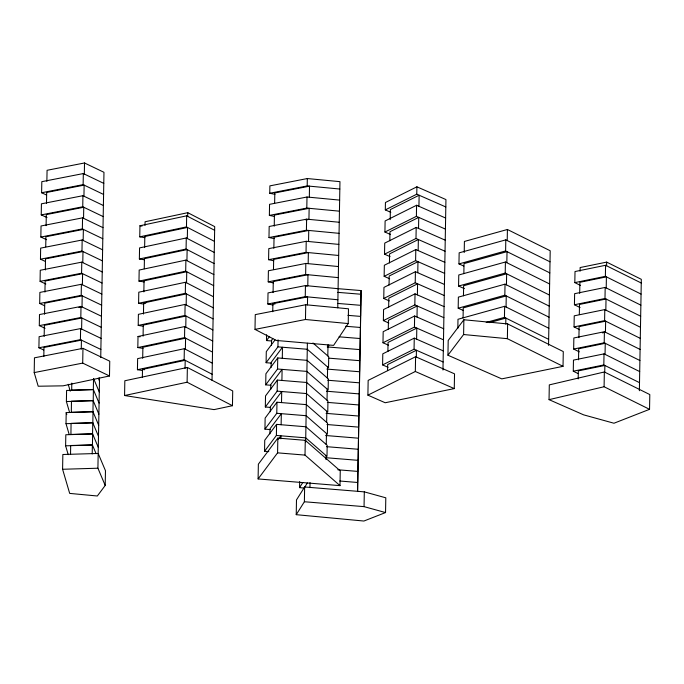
<?xml version="1.0" encoding="UTF-8"?>
<svg xmlns="http://www.w3.org/2000/svg" width="684" height="684" viewBox="0 0 684 684"><rect width="100%" height="100%" fill="white"/><g stroke="black" fill="none" stroke-linecap="round" stroke-linejoin="round"><path stroke-width="1.03" d="M357.621 491.317L357.715 482.485L339.734 481.014M357.8 482.015L357.912 471.413L337.81 469.771M357.988 470.943L358.108 460.341L326.371 457.741M358.185 459.87L358.296 449.268L326.559 446.669M358.382 448.798L358.493 438.196L325.695 435.511M358.57 437.726L358.69 427.124L326.952 424.525M358.767 426.654L358.878 416.052L326.088 413.367M358.955 415.581L359.074 404.979L327.337 402.38M359.151 404.509L359.262 393.907L326.473 391.222M359.348 393.437L359.459 382.835L327.721 380.236M359.536 382.365L359.656 371.763L326.858 369.078M359.733 371.292L359.844 360.69L329.166 358.177M359.921 360.22L360.041 349.618L327.243 346.933M360.117 349.148L360.229 338.546L339.076 336.81M360.314 338.076L360.425 327.465L345.617 326.259M360.502 327.003L360.622 316.393L347.925 315.358M360.699 315.923L360.81 305.321L337.537 303.422M360.887 304.85L361.067 290.563L337.793 288.657M34.2 372.592L34.456 357.826L82.961 348.336L109.748 361.203L109.491 375.969L63.056 385.836L38.201 386.229L34.2 372.592L82.704 363.101L109.491 375.969M43.725 349.977L38.911 347.771L39.108 336.699L80.618 328.577L101.07 338.4M45.076 328.277L39.296 325.627L39.492 314.554L81.003 306.432L101.463 316.256M44.503 305.688L39.689 303.482L39.877 292.41L81.387 284.287L101.848 294.111M45.845 283.988L40.074 281.338L40.262 270.266L81.781 262.143L102.232 271.958M45.272 261.399L40.459 259.193L40.655 248.121L82.165 239.99L102.617 249.814M46.623 239.699L40.843 237.049L41.04 225.977L82.55 217.845L103.002 227.669M47.008 217.555L41.228 214.896L41.425 203.823L82.935 195.701L103.395 205.525M46.435 194.966L41.621 192.751L41.809 181.679L83.328 173.556L103.78 183.38M43.819 356.518L43.973 347.455L81.43 340.128L81.268 349.191M44.169 336.383L44.366 325.31L81.815 317.983L81.618 329.055M44.554 314.238L44.751 303.166L82.2 295.839L82.012 306.911L78.891 307.518M44.939 292.094L45.135 281.021L82.584 273.694L82.396 284.766M45.332 269.949L45.52 258.877L82.978 251.55L82.781 262.622M45.734 246.796L45.905 236.732L83.362 229.405L83.166 240.477M46.102 225.66L46.298 214.588L83.747 207.261L83.551 218.333M46.486 203.516L46.683 192.443L84.132 185.116L83.944 196.188M46.871 181.371L47.068 170.299L84.517 162.972L103.968 172.308L100.736 357.527M62.595 469.267L62.851 454.501L98.171 453.458L105.464 470.695L105.208 485.452L97.333 495.994L69.683 493.403L62.595 469.267L97.915 468.215L105.208 485.452M65.621 445.823L65.818 434.75L92.631 433.955L92.443 445.027L65.621 445.823L68.22 454.672M66.006 423.678L66.203 412.606L93.015 411.811L92.827 422.883L66.006 423.678L69.187 434.494M66.391 401.534L66.587 390.461L93.409 389.666L93.212 400.738L66.391 401.534L69.571 412.349M70.529 454.569L70.683 445.515L92.374 444.874L96.093 453.672M70.922 434.596L71.068 423.362L92.759 422.721L98.513 436.324M71.316 412.452L71.461 401.217L93.144 400.576L98.898 414.179M71.7 390.308L71.777 383.1M100.881 349.473L80.421 339.649L80.618 328.577M101.266 327.328L80.815 317.504L81.003 306.432M101.651 305.184L81.199 295.36L81.387 284.287M102.036 283.031L81.584 273.215L81.781 262.143M102.429 260.886L81.969 251.062L82.165 239.99M102.814 238.742L82.362 228.918L82.55 217.845M103.198 216.597L82.747 206.773L82.935 195.701M103.583 194.453L83.132 184.629L83.328 173.556M84.329 174.044L84.517 162.972M82.704 363.101L82.961 348.336M92.212 453.928L92.374 444.874M98.316 447.396L92.562 433.801L92.759 422.721M98.701 425.251L92.947 411.648L93.144 400.576M99.086 403.107L93.34 389.504L93.528 378.432M97.915 468.215L99.531 377.936M124.573 395.523L124.83 380.766L187.365 367.47L232.714 390.94L232.457 405.706L214.058 409.613L124.573 395.523L187.108 382.228L232.457 405.706M142.64 370.523L137.433 369.702L137.629 358.63L184.347 348.695L212.322 363.178M143.024 348.378L137.817 347.558L138.014 336.485L184.731 326.55L212.707 341.034M143.409 326.234L138.211 325.413L138.399 314.341L185.116 304.406L213.092 318.889M143.802 304.089L138.595 303.268L138.784 292.196L185.501 282.261L213.476 296.745M144.187 281.945L138.98 281.124L139.177 270.052L185.886 260.117L213.861 274.6M144.572 259.8L139.365 258.979L139.562 247.907L186.279 237.972L214.254 252.447M144.957 237.656L139.75 236.835L139.946 225.763L186.664 215.828L214.639 230.303M142.357 377.44L142.494 369.394L185.193 360.314L185.056 368.368M142.691 358.322L142.888 347.25L185.578 338.17L185.39 349.242M143.076 336.177L143.272 325.097L185.971 316.025L185.774 327.097M143.46 314.024L143.657 302.952L186.356 293.881L186.159 304.953M143.854 291.88L144.042 280.808L186.741 271.736L186.544 282.808M144.256 268.735L144.427 258.663L187.125 249.583L186.937 260.655M144.623 247.591L144.82 236.519L187.519 227.439L187.322 238.511M145.008 225.446L145.076 221.761L187.775 212.681L214.699 226.618L212.023 380.287M212.125 374.251L184.15 359.767L184.347 348.695M212.51 352.106L184.535 337.622L184.731 326.55M212.895 329.962L184.919 315.478L185.116 304.406M213.288 307.817L185.313 293.333L185.501 282.261M213.673 285.673L185.697 271.189L185.886 260.117M214.058 263.528L186.082 249.044L186.279 237.972M214.443 241.375L186.467 226.9L186.664 215.828M187.707 216.366L187.775 212.681M187.108 382.228L187.365 367.47M254.995 329.389L255.26 314.623L305.731 304.748L348.481 308.8L348.224 323.566L333.595 345.386L276.421 340.47L254.995 329.389L305.474 319.505L348.224 323.566M258.099 478.937L258.364 464.171L277.841 438.093L305.269 440.334L340.256 470.874L339.999 485.631L258.099 478.937L277.584 452.851L277.841 438.093M264.554 451.286L264.742 440.214L276.584 424.371L305.928 426.773L327.183 445.327L326.986 456.399L305.731 437.846L276.387 435.443L264.554 451.286L268.786 451.637M264.939 429.142L265.136 418.069L276.969 402.226L306.312 404.629L327.568 423.182L327.371 434.254L306.116 415.701L276.781 413.298L264.939 429.142L270.231 429.578M265.324 406.997L265.52 395.925L277.353 380.082L306.697 382.484L327.952 401.038L327.756 412.11L306.5 393.557L277.165 391.154L265.324 406.997L270.616 407.433M265.708 384.853L265.905 373.78L277.747 357.937L307.082 360.34L328.337 378.893L328.149 389.966L306.894 371.412L277.55 369.009L265.708 384.853L271.001 385.289M271.394 363.144L266.102 362.708L266.29 351.636L275.011 339.965M271.779 341L266.486 340.564L266.589 334.767M273.01 305.047L267.82 303.987L268.017 292.914L305.449 285.587L338.093 288.691M273.395 282.894L268.205 281.842L268.402 270.77L305.833 263.443L338.477 266.546M273.78 260.749L268.59 259.698L268.786 248.625L306.218 241.298L338.862 244.402M274.173 238.605L268.983 237.553L269.171 226.481L306.612 219.154L339.247 222.257M274.558 216.46L269.368 215.409L269.556 204.336L306.996 197.009L339.64 200.104M274.942 194.316L269.752 193.264L269.881 185.877L307.321 178.55L339.957 181.653L337.759 307.817M269.915 433.861L270 428.834L281.329 413.675L281.133 424.747M270.3 411.717L270.385 406.689L281.714 391.53L281.517 402.602M270.684 389.572L270.779 384.545L282.099 369.386L281.911 380.458M271.078 367.428L271.163 362.4L282.483 347.241L282.295 358.313M271.462 345.283L271.548 340.256L272.805 338.571M272.745 311.724L272.882 303.67L307.586 296.882L307.449 304.936M273.078 292.598L273.267 281.526L307.971 274.737L307.783 285.809L305.739 286.211M273.48 269.445L273.66 259.381L308.364 252.593L308.168 263.665M273.848 248.309L274.045 237.237L308.749 230.448L308.552 241.52M274.233 226.165L274.429 215.092L309.134 208.304L308.937 219.376L305.876 219.974M274.643 203.011L274.814 192.948L309.519 186.159L309.33 197.231M276.387 435.443L276.584 424.371M276.781 413.298L276.969 402.226M277.165 391.154L277.353 380.082M277.55 369.009L277.747 357.937M266.102 362.708L277.935 346.865L278.063 339.82M280.885 438.837L280.944 435.819L278.422 439.188M296.232 514.676L296.488 499.919L304.637 486.982L364.315 491.864L385.802 497.807L385.545 512.564L363.897 521.037L296.232 514.676L304.38 501.748L304.637 486.982M303.773 488.034L299.549 487.632L299.652 481.596M267.82 303.987L305.252 296.659L305.449 285.587M268.205 281.842L305.645 274.515L305.833 263.443M268.59 259.698L306.03 252.37L306.218 241.298M268.983 237.553L306.415 230.226L306.612 219.154M269.368 215.409L306.8 208.081L306.996 197.009M269.752 193.264L307.193 185.937L307.321 178.55M305.474 319.505L305.731 304.748M339.999 485.631L305.013 455.099L305.269 440.334M305.662 441.873L307.381 343.223M309.955 487.649L310.04 482.613M325.994 459.622L326.063 455.595M326.259 444.523L326.456 433.451M326.644 422.379L326.841 411.306M327.029 400.234L327.226 389.162M327.422 378.09L327.61 367.017M327.807 355.945L328.004 344.873L328.918 345.668M357.561 491.548L361.067 290.563M385.545 512.564L364.05 506.63L364.315 491.864M367.898 395.155L368.154 380.389L415.59 356.723L454.527 373.84L454.27 388.606L385.178 402.748L367.898 395.155L415.333 371.489L454.27 388.606M388.102 367.325L382.595 364.905L382.792 353.833L414.256 338.135L443.3 350.901M388.486 345.181L382.989 342.761L383.177 331.689L414.641 315.991L443.685 328.756M388.88 323.036L383.373 320.616L383.562 309.544L415.026 293.846L444.07 306.612M389.264 300.892L383.758 298.472L383.955 287.4L415.41 271.702L444.455 284.467M389.649 278.747L384.143 276.327L384.34 265.255L415.804 249.557L444.848 262.323M390.034 256.603L384.528 254.183L384.724 243.111L416.188 227.413L445.233 240.178M390.419 234.458L384.921 232.038L385.109 220.966L416.573 205.268L445.617 218.034M390.812 212.314L385.306 209.894L385.434 202.507L416.898 186.809L445.942 199.574L442.967 370.027M387.554 370.634L387.666 364.589L416.419 350.242L416.299 357.287M387.888 351.508L388.05 342.445L416.804 328.098L416.616 339.17M388.281 329.363L388.435 320.3L417.197 305.953L417.001 317.025M388.666 307.219L388.82 298.156L417.582 283.809L417.385 294.881M389.051 285.074L389.205 276.011L417.967 261.664L417.77 272.736M389.435 262.93L389.598 253.867L418.351 239.52L418.163 250.592M389.82 240.785L389.983 231.722L418.736 217.375L418.548 228.447M390.196 219.641L390.367 209.578L419.13 195.231L418.933 206.303M382.595 364.905L414.059 349.208L414.256 338.135M382.989 342.761L414.444 327.063L414.641 315.991M383.373 320.616L414.837 304.919L415.026 293.846M383.758 298.472L415.222 282.774L415.41 271.702M384.143 276.327L415.607 260.63L415.804 249.557M384.528 254.183L415.992 238.485L416.188 227.413M384.921 232.038L416.385 216.341L416.573 205.268M385.306 209.894L416.77 194.196L416.898 186.809M415.333 371.489L415.59 356.723M447.943 355.218L448.2 340.452L463.872 319.761L507.631 323.925L563.283 351.576L563.026 366.333L501.774 378.876L447.943 355.218L463.607 334.527L463.872 319.761M457.835 328.337L457.989 319.274L504.647 306.304L548.85 328.269M463.051 310.339L458.186 308.202L458.374 297.13L505.031 284.151L549.235 306.124M464.41 288.622L458.571 286.057L458.767 274.985L505.416 262.006L549.62 283.971M463.82 266.05L458.955 263.913L459.152 252.841L505.801 239.862L550.013 261.827M463.068 317.957L463.248 307.894L506.245 295.933L506.057 307.005M463.461 295.813L463.632 285.741L506.639 273.788L506.442 284.86M463.846 273.668L464.017 263.596L507.024 251.644L506.827 262.716M464.214 252.524L464.41 241.452L507.408 229.491L550.201 250.754L548.551 345.377M548.654 339.341L504.45 317.376L504.647 306.304M549.047 317.196L504.835 295.231L505.031 284.151M549.432 295.052L505.219 273.078L505.416 262.006M549.816 272.899L505.613 250.934L505.801 239.862M505.758 324.113L505.861 318.077L489.479 322.634M507.22 240.563L507.408 229.491M563.026 366.333L507.374 338.683L507.631 323.925M549.047 399.653L549.303 384.887L604.348 371.976L649.8 394.565L649.543 409.323L613.967 423.234L583.614 414.846L549.047 399.653L604.092 386.742L649.543 409.323M577.971 373.524L573.278 371.19L573.466 360.117L604.023 353.867L639.702 371.592M579.297 351.85L573.662 349.045L573.85 337.973L604.408 331.723L640.096 349.447M579.681 329.705L574.047 326.901L574.244 315.828L604.793 309.578L640.481 327.303M580.066 307.561L574.432 304.756L574.628 293.684L605.186 287.425L640.865 305.158M580.451 285.416L574.816 282.612L575.013 271.539L605.571 265.281L641.25 283.014M578.194 378.936L578.339 370.882L604.861 365.453L604.741 372.498M578.527 359.81L578.724 348.737L605.246 343.308L605.058 354.38M578.921 337.665L579.109 326.593L605.631 321.164L605.443 332.236L602.382 332.86M579.322 314.512L579.502 304.448L606.024 299.011L605.827 310.083M579.69 293.376L579.887 282.304L606.409 276.866L606.212 287.938M580.075 271.232L580.143 267.538L606.665 262.109L641.318 279.32L639.369 390.718M639.514 382.664L603.827 364.94L604.023 353.867M639.899 360.519L604.211 342.795L604.408 331.723M640.284 338.375L604.605 320.651L604.793 309.578M640.669 316.23L604.989 298.498L605.186 287.425M641.062 294.086L605.374 276.353L605.571 265.281M604.092 386.742L604.348 371.976M606.597 265.794L606.665 262.109M299.549 487.632L302.79 482.494M304.611 487.324L307.364 482.955M266.486 340.564L269.599 336.391M458.955 263.913L505.613 250.934M458.571 286.057L505.219 273.078M458.186 308.202L504.835 295.231M486.196 322.446L504.45 317.376M139.75 236.835L186.467 226.9M139.365 258.979L186.082 249.044M138.98 281.124L185.697 271.189M138.595 303.268L185.313 293.333M138.211 325.413L184.919 315.478M137.817 347.558L184.535 337.622M137.433 369.702L184.15 359.767M574.816 282.612L605.374 276.353M574.432 304.756L604.989 298.498M574.047 326.901L604.605 320.651M573.662 349.045L604.211 342.795M573.278 371.19L603.827 364.94M41.621 192.751L83.132 184.629M41.228 214.896L82.747 206.773M40.843 237.049L82.362 228.918M40.459 259.193L81.969 251.062M40.074 281.338L81.584 273.215M39.689 303.482L81.199 295.36M39.296 325.627L80.815 317.504M38.911 347.771L80.421 339.649M71.649 390.145L93.34 389.504M71.264 412.29L92.947 411.648M70.88 434.443L92.562 433.801M337.734 292.35L361.007 294.248M277.935 346.865L307.278 349.267L328.534 367.812L328.722 356.74L312.947 342.975M277.584 452.851L305.013 455.099M304.38 501.748L364.05 506.63M307.193 185.937L339.828 189.032M306.8 208.081L339.444 211.176M306.415 230.226L339.059 233.329M306.03 252.37L338.666 255.474M305.645 274.515L338.281 277.618M305.252 296.659L337.896 299.763M463.607 334.527L507.374 338.683M139.946 225.763L142.033 226.088M143.657 302.952L145.743 303.286M138.014 336.485L140.092 336.81M142.494 369.394L144.581 369.719M272.882 303.67L274.951 304.098M416.77 194.196L445.814 206.961M416.385 216.341L445.421 229.106M415.992 238.485L445.036 251.25M415.607 260.63L444.651 273.395M415.222 282.774L444.267 295.539M414.837 304.919L443.882 317.684M414.444 327.063L443.489 339.828M414.059 349.208L443.104 361.973M98.257 378.081L99.479 380.954M93.597 378.594L99.283 392.026M68.229 384.305L70.247 391.188M66.203 412.606L66.775 414.572"/></g></svg>
